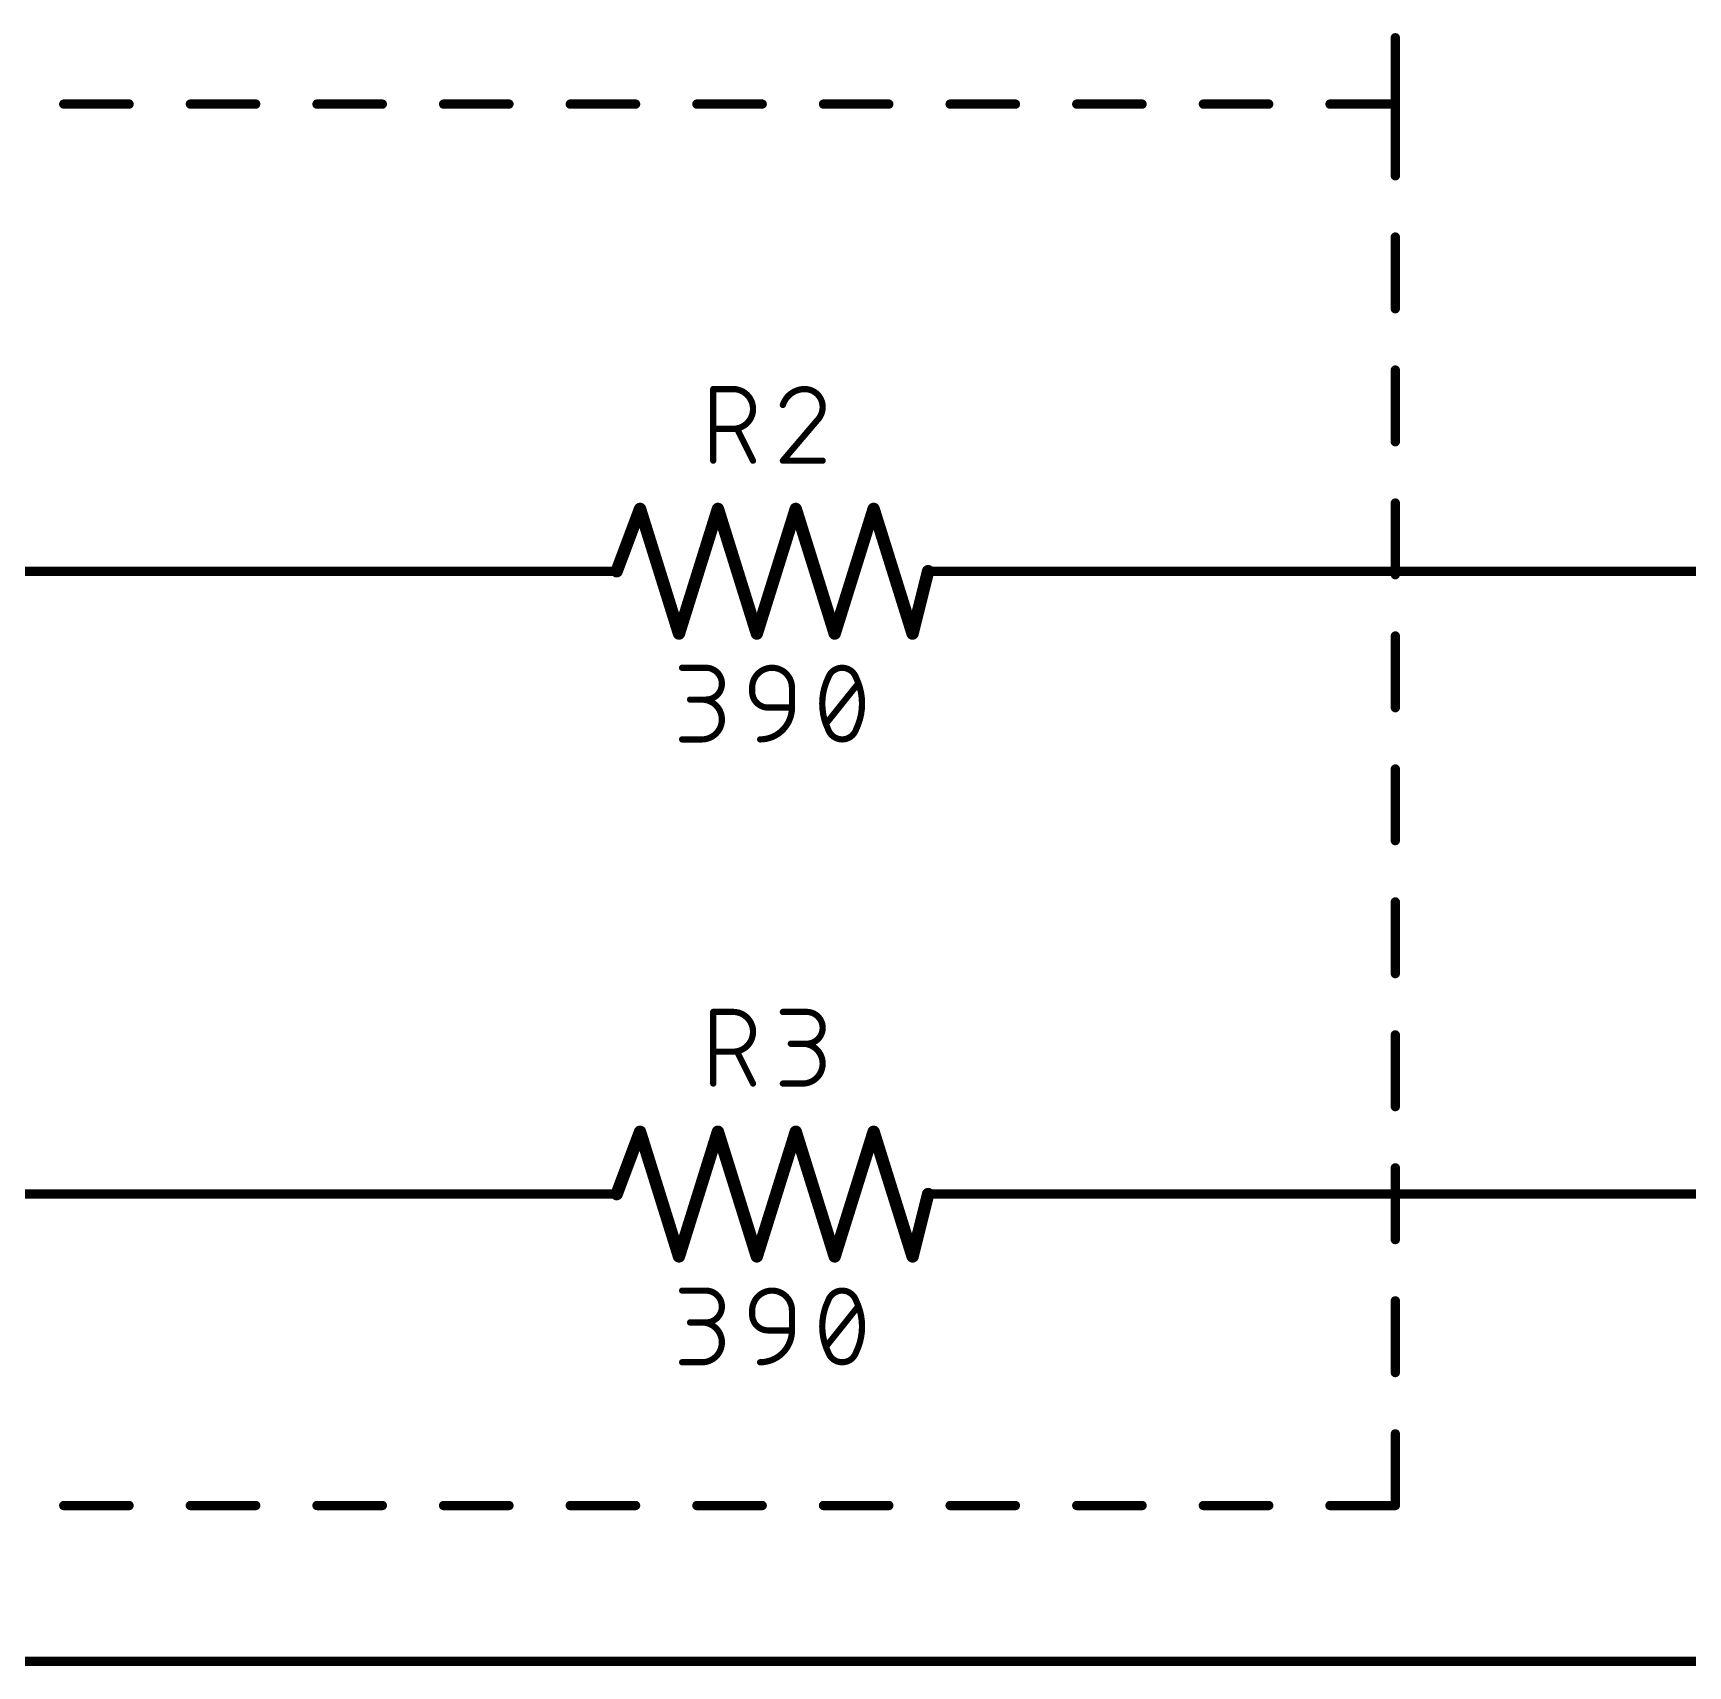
# Model space of a CAD drawing. Extents: x 0 to 264, y 0 to 180.
# Drawn here: x 76.84 to 103.83, y 53.26 to 79.9 of the extents above; entities that cross this region are included whole.
import ezdxf

# ---------------------------------------------------------------- set-up
doc = ezdxf.new("R2010")
doc.units = 0
for name, color, linetype in [('91', 122, 'CONTINUOUS'), ('94', 12, 'CONTINUOUS'), ('95', 251, 'CONTINUOUS'), ('96', 251, 'CONTINUOUS')]:
    doc.layers.add(name, color=color, linetype=linetype)

msp = doc.modelspace()

# ---------------------------------------------------------------- linework, layer by layer
at = {"layer": '91', "const_width": 0.1524}
for points in [[(76.2, 71.12), (83.82, 71.12)], [(93.98, 71.12), (144.78, 71.12)], [(76.2, 60.96), (83.82, 60.96)], [(93.98, 60.96), (142.24, 60.96)], [(63.5, 53.34), (198.12, 53.34)]]:
    msp.add_lwpolyline(points, dxfattribs=at)
at = {"layer": '91', "const_width": 0.0762}
for points in [[(83.82, 71.0819, 1), (83.82, 71.1581)], [(93.98, 71.1581, 1), (93.98, 71.0819)], [(83.82, 60.9219, 1), (83.82, 60.9981)], [(93.98, 60.9981, 1), (93.98, 60.9219)]]:
    msp.add_lwpolyline(points, format="xyb", dxfattribs=at)
at = {"layer": '94'}
for points, const_width in [([(86.36, 71.12), (86.741, 72.136)], 0.2032), ([(86.741, 72.136), (87.376, 70.104)], 0.2032), ([(87.376, 70.104), (88.011, 72.136)], 0.2032), ([(88.011, 72.136), (88.646, 70.104)], 0.2032), ([(88.646, 70.104), (89.281, 72.136)], 0.2032), ([(89.281, 72.136), (89.916, 70.104)], 0.2032), ([(89.916, 70.104), (90.551, 72.136)], 0.2032), ([(90.551, 72.136), (91.186, 70.104)], 0.2032), ([(83.82, 71.12), (86.36, 71.12)], 0.1524), ([(91.186, 70.104), (91.44, 71.12)], 0.2032), ([(93.98, 71.12), (91.44, 71.12)], 0.1524), ([(86.36, 60.96), (86.741, 61.976)], 0.2032), ([(86.741, 61.976), (87.376, 59.944)], 0.2032), ([(87.376, 59.944), (88.011, 61.976)], 0.2032), ([(88.011, 61.976), (88.646, 59.944)], 0.2032), ([(88.646, 59.944), (89.281, 61.976)], 0.2032), ([(89.281, 61.976), (89.916, 59.944)], 0.2032), ([(89.916, 59.944), (90.551, 61.976)], 0.2032), ([(90.551, 61.976), (91.186, 59.944)], 0.2032), ([(83.82, 60.96), (86.36, 60.96)], 0.1524), ([(91.186, 59.944), (91.44, 60.96)], 0.2032), ([(93.98, 60.96), (91.44, 60.96)], 0.1524)]:
    msp.add_lwpolyline(points, dxfattribs=dict(at, const_width=const_width))
for points, const_width in [([(86.7895, 72.1512, 1), (86.6925, 72.1208)], 0.1016), ([(86.7886, 72.1182, 1), (86.6934, 72.1538)], 0.1016), ([(88.0595, 72.1512, 1), (87.9625, 72.1208)], 0.1016), ([(88.0595, 72.1208, 1), (87.9625, 72.1512)], 0.1016), ([(89.3295, 72.1512, 1), (89.2325, 72.1208)], 0.1016), ([(89.3295, 72.1208, 1), (89.2325, 72.1512)], 0.1016), ([(90.5995, 72.1512, 1), (90.5025, 72.1208)], 0.1016), ([(90.5995, 72.1208, 1), (90.5025, 72.1512)], 0.1016), ([(83.82, 71.1581, 1), (83.82, 71.0819)], 0.0762), ([(86.3124, 71.1378, 1), (86.4076, 71.1022)], 0.1016), ([(86.36, 71.0819, 1), (86.36, 71.1581)], 0.0762), ([(91.4893, 71.1077, 1), (91.3907, 71.1323)], 0.1016), ([(91.44, 71.1581, 1), (91.44, 71.0819)], 0.0762), ([(93.98, 71.0819, 1), (93.98, 71.1581)], 0.0762), ([(87.3275, 70.1192, 1), (87.4245, 70.0888)], 0.1016), ([(87.3275, 70.0888, 1), (87.4245, 70.1192)], 0.1016), ([(88.5975, 70.1192, 1), (88.6945, 70.0888)], 0.1016), ([(88.5975, 70.0888, 1), (88.6945, 70.1192)], 0.1016), ([(89.8675, 70.1192, 1), (89.9645, 70.0888)], 0.1016), ([(89.8675, 70.0888, 1), (89.9645, 70.1192)], 0.1016), ([(91.1367, 70.1163, 1), (91.2353, 70.0917)], 0.1016), ([(91.1375, 70.0888, 1), (91.2345, 70.1192)], 0.1016), ([(86.7895, 61.9912, 1), (86.6925, 61.9608)], 0.1016), ([(86.7886, 61.9582, 1), (86.6934, 61.9938)], 0.1016), ([(88.0595, 61.9912, 1), (87.9625, 61.9608)], 0.1016), ([(88.0595, 61.9608, 1), (87.9625, 61.9912)], 0.1016), ([(89.3295, 61.9912, 1), (89.2325, 61.9608)], 0.1016), ([(89.3295, 61.9608, 1), (89.2325, 61.9912)], 0.1016), ([(90.5995, 61.9912, 1), (90.5025, 61.9608)], 0.1016), ([(90.5995, 61.9608, 1), (90.5025, 61.9912)], 0.1016), ([(83.82, 60.9981, 1), (83.82, 60.9219)], 0.0762), ([(86.3124, 60.9778, 1), (86.4076, 60.9422)], 0.1016), ([(86.36, 60.9219, 1), (86.36, 60.9981)], 0.0762), ([(91.4893, 60.9477, 1), (91.3907, 60.9723)], 0.1016), ([(91.44, 60.9981, 1), (91.44, 60.9219)], 0.0762), ([(93.98, 60.9219, 1), (93.98, 60.9981)], 0.0762), ([(87.3275, 59.9592, 1), (87.4245, 59.9288)], 0.1016), ([(87.3275, 59.9288, 1), (87.4245, 59.9592)], 0.1016), ([(88.5975, 59.9592, 1), (88.6945, 59.9288)], 0.1016), ([(88.5975, 59.9288, 1), (88.6945, 59.9592)], 0.1016), ([(89.8675, 59.9592, 1), (89.9645, 59.9288)], 0.1016), ([(89.8675, 59.9288, 1), (89.9645, 59.9592)], 0.1016), ([(91.1367, 59.9563, 1), (91.2353, 59.9317)], 0.1016), ([(91.1375, 59.9288, 1), (91.2345, 59.9592)], 0.1016)]:
    msp.add_lwpolyline(points, format="xyb", dxfattribs=dict(at, const_width=const_width))
at = {"layer": '95'}
for points, const_width in [([(99.06, 79.822), (99.06, 78.74)], 0.1524), ([(78.4067, 78.74), (77.3413, 78.74)], 0.1524), ([(80.472, 78.74), (79.4067, 78.74)], 0.1524), ([(82.5373, 78.74), (81.472, 78.74)], 0.1524), ([(84.6027, 78.74), (83.5373, 78.74)], 0.1524), ([(86.668, 78.74), (85.6027, 78.74)], 0.1524), ([(88.7333, 78.74), (87.668, 78.74)], 0.1524), ([(90.7987, 78.74), (89.7333, 78.74)], 0.1524), ([(92.864, 78.74), (91.7987, 78.74)], 0.1524), ([(94.9293, 78.74), (93.864, 78.74)], 0.1524), ([(96.9947, 78.74), (95.9293, 78.74)], 0.1524), ([(99.06, 78.74), (97.9947, 78.74)], 0.1524), ([(99.06, 77.5709), (99.06, 78.74)], 0.1524), ([(99.06, 75.4018), (99.06, 76.5709)], 0.1524), ([(99.06, 73.2327), (99.06, 74.4018)], 0.1524), ([(87.9348, 72.9234), (87.9348, 74.0918)], 0.1016), ([(87.9348, 74.0918), (88.2594, 74.0918)], 0.1016), ([(88.2594, 73.4427), (87.9348, 73.4427)], 0.1016), ([(88.5839, 72.9234), (88.3243, 73.4427)], 0.1016), ([(89.6222, 73.5725), (89.0704, 72.9234)], 0.1016), ([(89.0704, 72.9234), (89.7195, 72.9234)], 0.1016), ([(99.06, 71.0636), (99.06, 72.2327)], 0.1524), ([(99.06, 68.8945), (99.06, 70.0636)], 0.1524), ([(99.06, 66.7255), (99.06, 67.8945)], 0.1524), ([(99.06, 64.5564), (99.06, 65.7255)], 0.1524), ([(87.9348, 62.7634), (87.9348, 63.9318)], 0.1016), ([(87.9348, 63.9318), (88.2594, 63.9318)], 0.1016), ([(89.0704, 63.9318), (89.4599, 63.9318)], 0.1016), ([(89.4599, 63.4125), (89.2003, 63.4125)], 0.1016), ([(99.06, 62.3873), (99.06, 63.5564)], 0.1524), ([(88.2594, 63.2827), (87.9348, 63.2827)], 0.1016), ([(88.5839, 62.7634), (88.3243, 63.2827)], 0.1016), ([(89.0704, 62.7634), (89.395, 62.7634)], 0.1016), ([(99.06, 60.2182), (99.06, 61.3873)], 0.1524), ([(99.06, 58.0491), (99.06, 59.2182)], 0.1524), ([(99.06, 55.88), (99.06, 57.0491)], 0.1524), ([(77.3413, 55.88), (78.4067, 55.88)], 0.1524), ([(79.4067, 55.88), (80.472, 55.88)], 0.1524), ([(81.472, 55.88), (82.5373, 55.88)], 0.1524), ([(83.5373, 55.88), (84.6027, 55.88)], 0.1524), ([(85.6027, 55.88), (86.668, 55.88)], 0.1524), ([(87.668, 55.88), (88.7333, 55.88)], 0.1524), ([(89.7333, 55.88), (90.7987, 55.88)], 0.1524), ([(91.7987, 55.88), (92.864, 55.88)], 0.1524), ([(93.864, 55.88), (94.9293, 55.88)], 0.1524), ([(95.9293, 55.88), (96.9947, 55.88)], 0.1524), ([(97.9947, 55.88), (99.06, 55.88)], 0.1524)]:
    msp.add_lwpolyline(points, dxfattribs=dict(at, const_width=const_width))
for points, const_width in [([(99.0981, 79.822, 1), (99.0219, 79.822)], 0.0762), ([(77.3413, 78.7781, 1), (77.3413, 78.7019)], 0.0762), ([(78.4067, 78.7019, 1), (78.4067, 78.7781)], 0.0762), ([(79.4067, 78.7781, 1), (79.4067, 78.7019)], 0.0762), ([(80.472, 78.7019, 1), (80.472, 78.7781)], 0.0762), ([(81.472, 78.7781, 1), (81.472, 78.7019)], 0.0762), ([(82.5373, 78.7019, 1), (82.5373, 78.7781)], 0.0762), ([(83.5373, 78.7781, 1), (83.5373, 78.7019)], 0.0762), ([(84.6027, 78.7019, 1), (84.6027, 78.7781)], 0.0762), ([(85.6027, 78.7781, 1), (85.6027, 78.7019)], 0.0762), ([(86.668, 78.7019, 1), (86.668, 78.7781)], 0.0762), ([(87.668, 78.7781, 1), (87.668, 78.7019)], 0.0762), ([(88.7333, 78.7019, 1), (88.7333, 78.7781)], 0.0762), ([(89.7333, 78.7781, 1), (89.7333, 78.7019)], 0.0762), ([(90.7987, 78.7019, 1), (90.7987, 78.7781)], 0.0762), ([(91.7987, 78.7781, 1), (91.7987, 78.7019)], 0.0762), ([(92.864, 78.7019, 1), (92.864, 78.7781)], 0.0762), ([(93.864, 78.7781, 1), (93.864, 78.7019)], 0.0762), ([(94.9293, 78.7019, 1), (94.9293, 78.7781)], 0.0762), ([(95.9293, 78.7781, 1), (95.9293, 78.7019)], 0.0762), ([(96.9947, 78.7019, 1), (96.9947, 78.7781)], 0.0762), ([(97.9947, 78.7781, 1), (97.9947, 78.7019)], 0.0762), ([(99.0981, 78.74, 1), (99.0219, 78.74)], 0.0762), ([(99.06, 78.7019, 1), (99.06, 78.7781)], 0.0762), ([(99.0219, 78.74, 1), (99.0981, 78.74)], 0.0762), ([(99.0219, 77.5709, 1), (99.0981, 77.5709)], 0.0762), ([(99.0981, 76.5709, 1), (99.0219, 76.5709)], 0.0762), ([(99.0219, 75.4018, 1), (99.0981, 75.4018)], 0.0762), ([(99.0981, 74.4018, 1), (99.0219, 74.4018)], 0.0762), ([(87.9602, 74.0918, 1), (87.9094, 74.0918)], 0.0508), ([(87.9348, 74.1172, 1), (87.9348, 74.0664)], 0.0508), ([(88.2594, 73.4427, 1), (88.2594, 74.0918)], 0.1016), ([(88.2594, 74.1172, 1), (88.2594, 74.0664)], 0.0508), ([(88.2594, 74.0664, 1), (88.2594, 74.1172)], 0.0508), ([(89.4274, 74.0918, 0.3252), (89.0704, 73.8322)], 0.1016), ([(89.7195, 73.7997, 0.4142), (89.4274, 74.0918)], 0.1016), ([(89.4274, 74.1172, 1), (89.4274, 74.0664)], 0.0508), ([(89.4274, 74.0664, 1), (89.4274, 74.1172)], 0.0508), ([(89.0463, 73.84, 1), (89.0946, 73.8243)], 0.0508), ([(89.6222, 73.5725, 0.2053), (89.7195, 73.7997)], 0.1016), ([(89.7449, 73.7997, 1), (89.6941, 73.7997)], 0.0508), ([(89.6941, 73.7997, 1), (89.7449, 73.7997)], 0.0508), ([(87.9348, 73.4681, 1), (87.9348, 73.4173)], 0.0508), ([(88.2594, 73.4681, 1), (88.2594, 73.4173)], 0.0508), ([(88.2594, 73.4173, 1), (88.2594, 73.4681)], 0.0508), ([(88.347, 73.454, 1), (88.3015, 73.4313)], 0.0508), ([(89.6047, 73.5909, 1), (89.6397, 73.5541)], 0.0508), ([(89.6415, 73.5561, 1), (89.6028, 73.589)], 0.0508), ([(99.0219, 73.2327, 1), (99.0981, 73.2327)], 0.0762), ([(87.9094, 72.9234, 1), (87.9602, 72.9234)], 0.0508), ([(88.5612, 72.912, 1), (88.6066, 72.9348)], 0.0508), ([(89.0704, 72.9488, 1), (89.0704, 72.898)], 0.0508), ([(89.0511, 72.9399, 1), (89.0898, 72.9069)], 0.0508), ([(89.7195, 72.898, 1), (89.7195, 72.9488)], 0.0508), ([(99.0981, 72.2327, 1), (99.0219, 72.2327)], 0.0762), ([(99.0219, 71.0636, 1), (99.0981, 71.0636)], 0.0762), ([(99.0981, 70.0636, 1), (99.0219, 70.0636)], 0.0762), ([(99.0219, 68.8945, 1), (99.0981, 68.8945)], 0.0762), ([(99.0981, 67.8945, 1), (99.0219, 67.8945)], 0.0762), ([(99.0219, 66.7255, 1), (99.0981, 66.7255)], 0.0762), ([(99.0981, 65.7255, 1), (99.0219, 65.7255)], 0.0762), ([(99.0219, 64.5564, 1), (99.0981, 64.5564)], 0.0762), ([(87.9602, 63.9318, 1), (87.9094, 63.9318)], 0.0508), ([(87.9348, 63.9572, 1), (87.9348, 63.9064)], 0.0508), ([(88.2594, 63.2827, 1), (88.2594, 63.9318)], 0.1016), ([(88.2594, 63.9572, 1), (88.2594, 63.9064)], 0.0508), ([(88.2594, 63.9064, 1), (88.2594, 63.9572)], 0.0508), ([(89.0704, 63.9572, 1), (89.0704, 63.9064)], 0.0508), ([(89.4599, 63.4125, 1), (89.4599, 63.9318)], 0.1016), ([(89.4599, 63.9572, 1), (89.4599, 63.9064)], 0.0508), ([(89.4599, 63.9064, 1), (89.4599, 63.9572)], 0.0508), ([(89.2003, 63.4379, 1), (89.2003, 63.3871)], 0.0508), ([(89.395, 62.7634, 1), (89.395, 63.4125)], 0.1016), ([(89.395, 63.4379, 1), (89.395, 63.3871)], 0.0508), ([(89.4599, 63.4379, 1), (89.4599, 63.3871)], 0.0508), ([(89.4599, 63.3871, 1), (89.4599, 63.4379)], 0.0508), ([(99.0981, 63.5564, 1), (99.0219, 63.5564)], 0.0762), ([(87.9348, 63.3081, 1), (87.9348, 63.2573)], 0.0508), ([(88.2594, 63.3081, 1), (88.2594, 63.2573)], 0.0508), ([(88.2594, 63.2573, 1), (88.2594, 63.3081)], 0.0508), ([(88.347, 63.294, 1), (88.3015, 63.2713)], 0.0508), ([(87.9094, 62.7634, 1), (87.9602, 62.7634)], 0.0508), ([(88.5612, 62.752, 1), (88.6066, 62.7748)], 0.0508), ([(89.0704, 62.7888, 1), (89.0704, 62.738)], 0.0508), ([(89.395, 62.7888, 1), (89.395, 62.738)], 0.0508), ([(89.395, 62.738, 1), (89.395, 62.7888)], 0.0508), ([(99.0219, 62.3873, 1), (99.0981, 62.3873)], 0.0762), ([(99.0981, 61.3873, 1), (99.0219, 61.3873)], 0.0762), ([(99.0219, 60.2182, 1), (99.0981, 60.2182)], 0.0762), ([(99.0981, 59.2182, 1), (99.0219, 59.2182)], 0.0762), ([(99.0219, 58.0491, 1), (99.0981, 58.0491)], 0.0762), ([(99.0981, 57.0491, 1), (99.0219, 57.0491)], 0.0762), ([(77.3413, 55.9181, 1), (77.3413, 55.8419)], 0.0762), ([(78.4067, 55.8419, 1), (78.4067, 55.9181)], 0.0762), ([(79.4067, 55.9181, 1), (79.4067, 55.8419)], 0.0762), ([(80.472, 55.8419, 1), (80.472, 55.9181)], 0.0762), ([(81.472, 55.9181, 1), (81.472, 55.8419)], 0.0762), ([(82.5373, 55.8419, 1), (82.5373, 55.9181)], 0.0762), ([(83.5373, 55.9181, 1), (83.5373, 55.8419)], 0.0762), ([(84.6027, 55.8419, 1), (84.6027, 55.9181)], 0.0762), ([(85.6027, 55.9181, 1), (85.6027, 55.8419)], 0.0762), ([(86.668, 55.8419, 1), (86.668, 55.9181)], 0.0762), ([(87.668, 55.9181, 1), (87.668, 55.8419)], 0.0762), ([(88.7333, 55.8419, 1), (88.7333, 55.9181)], 0.0762), ([(89.7333, 55.9181, 1), (89.7333, 55.8419)], 0.0762), ([(90.7987, 55.8419, 1), (90.7987, 55.9181)], 0.0762), ([(91.7987, 55.9181, 1), (91.7987, 55.8419)], 0.0762), ([(92.864, 55.8419, 1), (92.864, 55.9181)], 0.0762), ([(93.864, 55.9181, 1), (93.864, 55.8419)], 0.0762), ([(94.9293, 55.8419, 1), (94.9293, 55.9181)], 0.0762), ([(95.9293, 55.9181, 1), (95.9293, 55.8419)], 0.0762), ([(96.9947, 55.8419, 1), (96.9947, 55.9181)], 0.0762), ([(97.9947, 55.9181, 1), (97.9947, 55.8419)], 0.0762), ([(99.0219, 55.88, 1), (99.0981, 55.88)], 0.0762), ([(99.06, 55.8419, 1), (99.06, 55.9181)], 0.0762)]:
    msp.add_lwpolyline(points, format="xyb", dxfattribs=dict(at, const_width=const_width))
at = {"layer": '96', "const_width": 0.1016}
for points in [[(87.4268, 69.5452), (87.8163, 69.5452)], [(88.5698, 69.1557), (88.5698, 69.2206)], [(89.2189, 69.2206), (89.2189, 68.8961)], [(89.7777, 68.6364), (90.297, 69.2856)], [(87.8163, 69.0259), (87.5566, 69.0259)], [(89.2189, 68.8961), (88.8294, 68.8961)], [(87.4268, 68.3768), (87.7514, 68.3768)], [(87.4268, 59.3852), (87.8163, 59.3852)], [(88.5698, 58.9957), (88.5698, 59.0606)], [(89.2189, 59.0606), (89.2189, 58.7361)], [(89.7777, 58.4764), (90.297, 59.1256)], [(87.8163, 58.8659), (87.5566, 58.8659)], [(89.2189, 58.7361), (88.8294, 58.7361)], [(87.4268, 58.2168), (87.7514, 58.2168)]]:
    msp.add_lwpolyline(points, dxfattribs=at)
at = {"layer": '96'}
for points, const_width in [([(87.4268, 69.5706, 1), (87.4268, 69.5198)], 0.0508), ([(87.8163, 69.0259, 1), (87.8163, 69.5452)], 0.1016), ([(87.8163, 69.5706, 1), (87.8163, 69.5198)], 0.0508), ([(87.8163, 69.5198, 1), (87.8163, 69.5706)], 0.0508), ([(89.2189, 69.2206, 1), (88.5698, 69.2206)], 0.1016), ([(89.8102, 69.3829, 0.1139), (89.7128, 68.961)], 0.1016), ([(89.7861, 69.3912, 1), (89.8342, 69.3747)], 0.0508), ([(90.0373, 69.5452, 0.3205), (89.8102, 69.3829)], 0.1016), ([(89.833, 69.3718, 1), (89.7873, 69.3941)], 0.0508), ([(90.2645, 69.3829, 0.3205), (90.0373, 69.5452)], 0.1016), ([(90.0373, 69.5706, 1), (90.0373, 69.5198)], 0.0508), ([(90.0373, 69.5198, 1), (90.0373, 69.5706)], 0.0508), ([(90.2874, 69.3941, 1), (90.2417, 69.3718)], 0.0508), ([(90.3619, 68.961, 0.1139), (90.2645, 69.3829)], 0.1016), ([(90.2405, 69.3747, 1), (90.2886, 69.3912)], 0.0508), ([(88.5952, 69.2206, 1), (88.5444, 69.2206)], 0.0508), ([(88.5444, 69.2206, 1), (88.5952, 69.2206)], 0.0508), ([(88.5698, 69.1557, 0.4142), (88.8294, 68.8961)], 0.1016), ([(88.5952, 69.1557, 1), (88.5444, 69.1557)], 0.0508), ([(88.5444, 69.1557, 1), (88.5952, 69.1557)], 0.0508), ([(89.2443, 69.2206, 1), (89.1935, 69.2206)], 0.0508), ([(89.1935, 69.2206, 1), (89.2443, 69.2206)], 0.0508), ([(90.3168, 69.2697, 1), (90.2772, 69.3014)], 0.0508), ([(87.5566, 69.0513, 1), (87.5566, 69.0005)], 0.0508), ([(87.7514, 68.3768, 1), (87.7514, 69.0259)], 0.1016), ([(87.7514, 69.0513, 1), (87.7514, 69.0005)], 0.0508), ([(87.8163, 69.0513, 1), (87.8163, 69.0005)], 0.0508), ([(87.8163, 69.0005, 1), (87.8163, 69.0513)], 0.0508), ([(88.6996, 68.3768, 0.4142), (89.2189, 68.8961)], 0.1016), ([(88.8294, 68.9215, 1), (88.8294, 68.8707)], 0.0508), ([(88.8294, 68.8707, 1), (88.8294, 68.9215)], 0.0508), ([(89.2443, 68.8961, 1), (89.1935, 68.8961)], 0.0508), ([(89.1935, 68.8961, 1), (89.2443, 68.8961)], 0.0508), ([(89.2189, 68.8707, 1), (89.2189, 68.9215)], 0.0508), ([(89.7128, 68.961, 0.1139), (89.8102, 68.5391)], 0.1016), ([(89.7382, 68.961, 1), (89.6874, 68.961)], 0.0508), ([(89.6874, 68.961, 1), (89.7382, 68.961)], 0.0508), ([(90.2645, 68.5391, 0.1139), (90.3619, 68.961)], 0.1016), ([(90.3873, 68.961, 1), (90.3365, 68.961)], 0.0508), ([(90.3365, 68.961, 1), (90.3873, 68.961)], 0.0508), ([(89.7579, 68.6523, 1), (89.7975, 68.6206)], 0.0508), ([(89.8342, 68.5473, 1), (89.7861, 68.5308)], 0.0508), ([(89.8102, 68.5391, 0.3205), (90.0373, 68.3768)], 0.1016), ([(89.7873, 68.5279, 1), (89.833, 68.5502)], 0.0508), ([(90.0373, 68.3768, 0.3205), (90.2645, 68.5391)], 0.1016), ([(90.2417, 68.5502, 1), (90.2874, 68.5279)], 0.0508), ([(90.2886, 68.5308, 1), (90.2405, 68.5473)], 0.0508), ([(87.4268, 68.4022, 1), (87.4268, 68.3514)], 0.0508), ([(87.7514, 68.4022, 1), (87.7514, 68.3514)], 0.0508), ([(87.7514, 68.3514, 1), (87.7514, 68.4022)], 0.0508), ([(88.6996, 68.4022, 1), (88.6996, 68.3514)], 0.0508), ([(90.0373, 68.4022, 1), (90.0373, 68.3514)], 0.0508), ([(90.0373, 68.3514, 1), (90.0373, 68.4022)], 0.0508), ([(87.4268, 59.4106, 1), (87.4268, 59.3598)], 0.0508), ([(87.8163, 58.8659, 1), (87.8163, 59.3852)], 0.1016), ([(87.8163, 59.4106, 1), (87.8163, 59.3598)], 0.0508), ([(87.8163, 59.3598, 1), (87.8163, 59.4106)], 0.0508), ([(89.2189, 59.0606, 1), (88.5698, 59.0606)], 0.1016), ([(90.0373, 59.3852, 0.3205), (89.8102, 59.2229)], 0.1016), ([(90.2645, 59.2229, 0.3205), (90.0373, 59.3852)], 0.1016), ([(90.0373, 59.4106, 1), (90.0373, 59.3598)], 0.0508), ([(90.0373, 59.3598, 1), (90.0373, 59.4106)], 0.0508), ([(88.5952, 59.0606, 1), (88.5444, 59.0606)], 0.0508), ([(89.2443, 59.0606, 1), (89.1935, 59.0606)], 0.0508), ([(89.8102, 59.2229, 0.1139), (89.7128, 58.801)], 0.1016), ([(89.7861, 59.2312, 1), (89.8342, 59.2147)], 0.0508), ([(89.833, 59.2118, 1), (89.7873, 59.2341)], 0.0508), ([(90.2874, 59.2341, 1), (90.2417, 59.2118)], 0.0508), ([(90.3619, 58.801, 0.1139), (90.2645, 59.2229)], 0.1016), ([(90.2405, 59.2147, 1), (90.2886, 59.2312)], 0.0508), ([(90.3168, 59.1097, 1), (90.2772, 59.1414)], 0.0508), ([(87.5566, 58.8913, 1), (87.5566, 58.8405)], 0.0508), ([(87.7514, 58.2168, 1), (87.7514, 58.8659)], 0.1016), ([(87.7514, 58.8913, 1), (87.7514, 58.8405)], 0.0508), ([(87.8163, 58.8913, 1), (87.8163, 58.8405)], 0.0508), ([(87.8163, 58.8405, 1), (87.8163, 58.8913)], 0.0508), ([(88.5444, 59.0606, 1), (88.5952, 59.0606)], 0.0508), ([(88.5698, 58.9957, 0.4142), (88.8294, 58.7361)], 0.1016), ([(88.5952, 58.9957, 1), (88.5444, 58.9957)], 0.0508), ([(88.5444, 58.9957, 1), (88.5952, 58.9957)], 0.0508), ([(89.1935, 59.0606, 1), (89.2443, 59.0606)], 0.0508), ([(89.7128, 58.801, 0.1139), (89.8102, 58.3791)], 0.1016), ([(89.7382, 58.801, 1), (89.6874, 58.801)], 0.0508), ([(90.2645, 58.3791, 0.1139), (90.3619, 58.801)], 0.1016), ([(90.3873, 58.801, 1), (90.3365, 58.801)], 0.0508), ([(88.6996, 58.2168, 0.4142), (89.2189, 58.7361)], 0.1016), ([(88.8294, 58.7615, 1), (88.8294, 58.7107)], 0.0508), ([(88.8294, 58.7107, 1), (88.8294, 58.7615)], 0.0508), ([(89.2443, 58.7361, 1), (89.1935, 58.7361)], 0.0508), ([(89.1935, 58.7361, 1), (89.2443, 58.7361)], 0.0508), ([(89.2189, 58.7107, 1), (89.2189, 58.7615)], 0.0508), ([(89.6874, 58.801, 1), (89.7382, 58.801)], 0.0508), ([(90.3365, 58.801, 1), (90.3873, 58.801)], 0.0508), ([(89.7579, 58.4923, 1), (89.7975, 58.4606)], 0.0508), ([(89.8342, 58.3873, 1), (89.7861, 58.3708)], 0.0508), ([(89.8102, 58.3791, 0.3205), (90.0373, 58.2168)], 0.1016), ([(89.7873, 58.3679, 1), (89.833, 58.3902)], 0.0508), ([(90.0373, 58.2168, 0.3205), (90.2645, 58.3791)], 0.1016), ([(90.2417, 58.3902, 1), (90.2874, 58.3679)], 0.0508), ([(90.2886, 58.3708, 1), (90.2405, 58.3873)], 0.0508), ([(87.4268, 58.2422, 1), (87.4268, 58.1914)], 0.0508), ([(87.7514, 58.2422, 1), (87.7514, 58.1914)], 0.0508), ([(87.7514, 58.1914, 1), (87.7514, 58.2422)], 0.0508), ([(88.6996, 58.2422, 1), (88.6996, 58.1914)], 0.0508), ([(90.0373, 58.2422, 1), (90.0373, 58.1914)], 0.0508), ([(90.0373, 58.1914, 1), (90.0373, 58.2422)], 0.0508)]:
    msp.add_lwpolyline(points, format="xyb", dxfattribs=dict(at, const_width=const_width))

doc.saveas('drawing.dxf')
